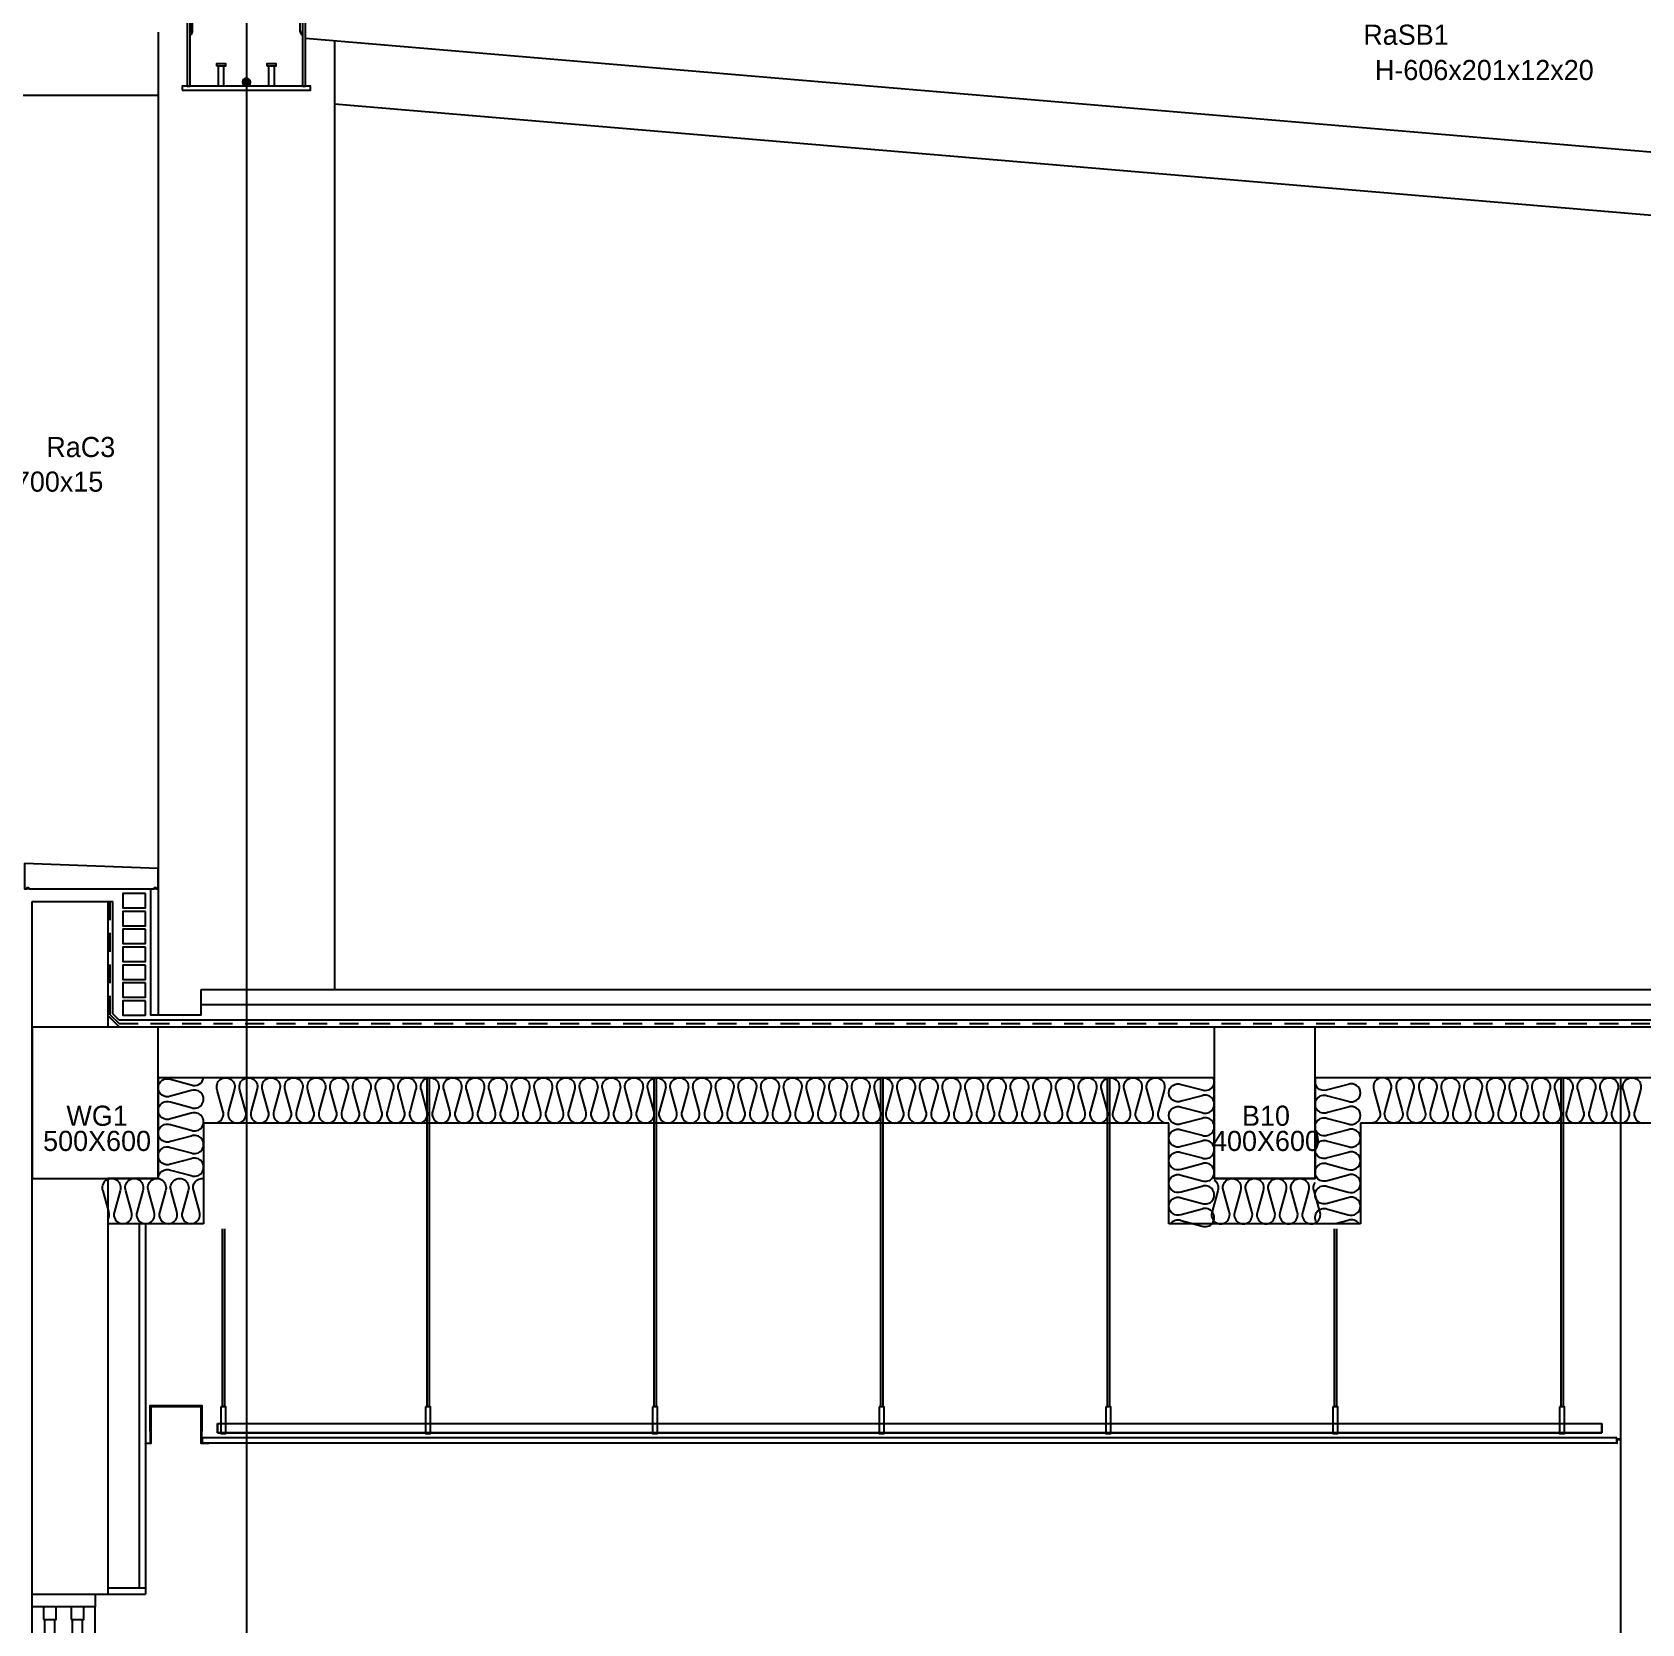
# Model space of a CAD drawing. Header units: millimetres. Extents: x 367092 to 767578, y 396038 to 811791.
# Drawn here: x 407076 to 413463, y 445283 to 451601 of the extents above; entities that cross this region are included whole.
import ezdxf
from ezdxf.enums import TextEntityAlignment as Align

# ---------------------------------------------------------------- set-up
doc = ezdxf.new("R2010")
doc.units = ezdxf.units.MM
doc.header["$LTSCALE"] = 100
doc.header["$MEASUREMENT"] = 0
doc.header["$PDSIZE"] = -10
for name, pattern in [('CENTER', [2, 1.25, -0.25, 0.25, -0.25]), ('HID', [2.5, 1.5, -1]), ('HIDDEN', [9.525, 6.35, -3.175])]:
    doc.linetypes.add(name, pattern=pattern)
doc.layers.get('0').update_dxf_attribs({"linetype": 'CONTINUOUS'})
doc.layers.get('Defpoints').update_dxf_attribs({"color": 171, "linetype": 'CONTINUOUS'})
for name, color, linetype in [('BOLT', 8, 'CONTINUOUS'), ('cen', 14, 'CONTINUOUS'), ('CEN(ST)', 1, 'CENTER'), ('CON', 2, 'CONTINUOUS'), ('ELE-1', 2, 'CONTINUOUS'), ('ELE-6', 8, 'CONTINUOUS'), ('ELE4', 4, 'CONTINUOUS'), ('FIN', 8, 'CONTINUOUS'), ('FIN-2', 251, 'CONTINUOUS'), ('HF', 3, 'CONTINUOUS'), ('INS', 9, 'BATTING'), ('plate', 8, 'CONTINUOUS'), ('R', 3, 'CONTINUOUS'), ('SASAC 도면번호', 6, 'CONTINUOUS'), ('STL', 3, 'CONTINUOUS'), ('STUD', 6, 'CONTINUOUS'), ('W', 7, 'CONTINUOUS'), ('WAL', 3, 'CONTINUOUS'), ('WALL-석고보드', 7, 'CONTINUOUS'), ('WIN', 4, 'CONTINUOUS'), ('WIN-G', 252, 'CONTINUOUS'), ('wire-meshes', 1, 'CONTINUOUS'), ('돌', 7, 'CONTINUOUS'), ('방수', 8, 'HIDDEN')]:
    doc.layers.add(name, color=color, linetype=linetype)
doc.styles.add('CGS', font='cgse', dxfattribs={"bigfont": 'cgs'})
doc.styles.add('나눔바른고딕', font='NanumBarunGothic.ttf')
doc.linetypes.add('BATTING', pattern='A,0.0001,-0.1,[134,ltypeshp.shx,S=0.1,R=0,X=-0.1,Y=0],-0.2,[134,ltypeshp.shx,S=0.1,R=180,X=0.1,Y=0],-0.1', length=0.4001)
doc.linetypes.add('X_LINE-ORI', pattern='A,3.5,-0.5,["X",Standard,S=0.5,R=0,X=-0.175,Y=-0.25],-0.5', length=4.5)

# ---------------------------------------------------------------- blocks, each defined once
blk = doc.blocks.new('A$Cc125c439')
at = {"layer": 'WIN'}
for points in [[(0, 1200), (0, 1150), (250, 1150), (250, 1200), (0, 1200)], [(0, 50), (0, 1150)], [(250, 50), (250, 1150)], [(0, 50), (0, 0), (250, 0), (250, 50), (0, 50)]]:
    blk.add_lwpolyline(points, dxfattribs=at)
for points in [[(95, 1100), (45, 1100), (45, 1150), (95, 1150)], [(205, 1100), (155, 1100), (155, 1150), (205, 1150)], [(95, 50), (45, 50), (45, 100), (95, 100)], [(205, 50), (155, 50), (155, 100), (205, 100)]]:
    blk.add_lwpolyline(points, close=True, dxfattribs=at)
at = {"layer": 'WIN-G'}
for points in [[(50, 100), (50, 1100)], [(90, 100), (90, 1100)], [(160, 100), (160, 1100)], [(200, 100), (200, 1100)]]:
    blk.add_lwpolyline(points, dxfattribs=at)
blk = doc.blocks.new('SB16')
at = {"layer": 'STUD'}
for p, q in [((-8, 0), (-8, 70)), ((8, 0), (8, 70))]:
    blk.add_line(p, q, dxfattribs=at)
blk.add_lwpolyline([(-14.5, 70), (-14.5, 80), (14.5, 80), (14.5, 70)], close=True, dxfattribs=at)
blk = doc.blocks.new('*U380')
for p, q in [((-135, 0), (-335, 0)), ((-335, 0), (-335, -12)), ((-135, -12), (-135, 0)), ((335, 0), (135, 0)), ((135, 0), (135, -12)), ((335, -12), (335, 0)), ((-335, -12), (-135, -12)), ((135, -12), (335, -12))]:
    blk.add_line(p, q)
at = {"linetype": 'ByBlock'}
for points in [[(-235, -785), (-223, -785), (-223, -12), (-235, -12)], [(223, -785), (235, -785), (235, -12), (223, -12)]]:
    blk.add_lwpolyline(points, close=True, dxfattribs=at)
blk.add_lwpolyline([(-255, -800), (255, -800), (255, -785), (-255, -785)], close=True)
at = {"layer": 'Defpoints'}
blk.add_point((0, 0), dxfattribs=at)
blk = doc.blocks.new('*U383')
at = {"layer": 'BOLT'}
for p, q in [((-20, 0), (20, 0)), ((-20, 0), (-20, -4.5)), ((-17, 15), (17, 15)), ((20, 0), (20, -4.5)), ((-20, -4.5), (20, -4.5)), ((-18, -18.8), (-18, -6.2)), ((-13.5, -4.5), (13.5, -4.5)), ((-13.5, -20.5), (13.5, -20.5)), ((-10, -20.5), (-10, -31.2)), ((-10, -31.2), (-8, -33.2)), ((-10, -31.2), (10, -31.2)), ((-9, -18.8), (-9, -6.2)), ((-8, -33.2), (8, -33.2)), ((10, -31.2), (8, -33.2)), ((9, -18.8), (9, -6.2)), ((10, -20.5), (10, -31.2)), ((18, -18.8), (18, -6.2))]:
    blk.add_line(p, q, dxfattribs=at)
at = {"layer": 'BOLT', "linetype": 'HIDDEN'}
for p, q in [((-10, 15), (-10, 0)), ((10, 15), (10, 0))]:
    blk.add_line(p, q, dxfattribs=at)
at = {"layer": 'BOLT'}
for centre, radius, start, end in [((0, 10.3), 17.6, 15.51871, 164.48129), ((-13.5, -11.2), 6.71, 47.89655, 132.10345), ((-13.5, -13.8), 6.71, 227.89655, 312.10345), ((0, -28.7), 24.2, 68.21321, 111.78679), ((0, 3.7), 24.2, 248.21321, 291.78679), ((13.5, -11.2), 6.71, 47.89655, 132.10345), ((13.5, -13.8), 6.71, 227.89655, 312.10345)]:
    blk.add_arc(centre, radius, start, end, dxfattribs=at)
at = {"layer": 'cen'}
blk.add_line((0, 32.8), (0, -38.3), dxfattribs=at)
blk = doc.blocks.new('W')
at = {"layer": 'W'}
h = blk.add_hatch(color=256, dxfattribs=at)
h.dxf.hatch_style = 1
edge = h.paths.add_edge_path()
edge.add_line((0, 0), (0, 7.5))
edge.add_arc((0, 0), 7.5, 90, 180)
edge.add_line((-7.5, 0), (0, 0))
blk.add_lwpolyline([(0, 0), (0, 7.5, 0.414214), (-7.5, 0)], format="xyb", close=True, dxfattribs=at)
blk = doc.blocks.new('*U382')
at = {"layer": 'STUD', "color": 0, "linetype": 'ByBlock'}
for p, q in [((0, 11), (-80, 11)), ((0, -11), (-80, -11))]:
    blk.add_line(p, q, dxfattribs=at)
blk.add_lwpolyline([(-80, -17.5), (-90, -17.5), (-90, 17.5), (-80, 17.5)], close=True, dxfattribs=at)
blk = doc.blocks.new('R')
at = {"layer": 'R', "const_width": 15}
blk.add_lwpolyline([(-7.5, -15, 1), (7.5, -15, 1)], format="xyb", close=True, dxfattribs=at)
at = {"layer": 'R'}
blk.add_circle((0, -15), 15, dxfattribs=at)
blk = doc.blocks.new('*U381')
at = {"layer": 'plate'}
h = blk.add_hatch(color=256, dxfattribs=at)
h.dxf.hatch_style = 1
edge = h.paths.add_edge_path()
edge.add_line((-223, -575), (-223, -582.5))
edge.add_arc((-232.1, -566.8), 18.2, 300.24012, 362.53896)
edge.add_arc((-224.6, -564.4), 10.7, 278.68434, 351.31566, ccw=False)
h = blk.add_hatch(color=256, dxfattribs=at)
h.dxf.hatch_style = 1
edge = h.paths.add_edge_path()
edge.add_line((223, -575), (223, -582.5))
edge.add_arc((232.1, -566.8), 18.2, 177.46104, 239.75988, ccw=False)
edge.add_arc((224.6, -564.4), 10.7, 188.68434, 261.31566)
at = {"layer": 'Defpoints'}
for p in [(0, 0), (-235, -20), (235, -20), (0, -785), (0, -800)]:
    blk.add_point(p, dxfattribs=at)
at = {"layer": 'plate'}
for p, q in [((223, -12), (-223, -12)), ((223, -12), (-223, -12)), ((223, -12), (-223, -12)), ((223, -16), (-223, -16)), ((223, -16), (-223, -16)), ((223, -16), (-223, -16)), ((223, -62), (-223, -62)), ((223, -62), (-223, -62)), ((223, -62), (-223, -62)), ((203, -425), (-203, -425)), ((-203, -500), (-203, -425)), ((203, -425), (203, -500)), ((203, -494), (-203, -494)), ((203, -500), (-203, -500))]:
    blk.add_line(p, q, dxfattribs=at)
for points in [[(-205, -509), (-157, -509, 0.414214), (-148, -500), (-223, -500), (-223, -575, 0.414214), (-214, -566), (-214, -518, -0.414214)], [(205, -509), (157, -509, -0.414214), (148, -500), (223, -500), (223, -575, -0.414214), (214, -566), (214, -518, 0.414214)], [(-223, -575), (-223, -582.5, 0.278729), (-214, -566, -0.327968)], [(223, -575), (223, -582.5, -0.278729), (214, -566, 0.327968)]]:
    blk.add_lwpolyline(points, format="xyb", close=True, dxfattribs=at)
at = {"layer": 'BOLT', "xscale": -1, "rotation": 180}
blk.add_blockref('*U383', (-183, -494), dxfattribs=at)
at = {"layer": 'BOLT', "rotation": 180}
blk.add_blockref('*U383', (183, -494), dxfattribs=at)
at = {"layer": 'plate', "xscale": -1}
blk.add_blockref('W', (-223, -500), dxfattribs=at)
at = {"layer": 'plate'}
blk.add_blockref('W', (223, -500), dxfattribs=at)
at = {"layer": 'plate', "rotation": 270}
for p in [(-100, -785), (100, -785)]:
    blk.add_blockref('*U382', p, dxfattribs=at)
at = {"layer": 'plate', "xscale": -1.066666666666665, "yscale": 1.066666666666665, "zscale": 1.066666666666665, "rotation": 180}
blk.add_blockref('R', (0, -785), dxfattribs=at)
blk = doc.blocks.new('RaHG12-SEC')
blk.add_blockref('*U381', (0, 0))
at = {"layer": 'HF'}
blk.add_blockref('*U380', (0, 0), dxfattribs=at)
at = {"layer": 'STUD'}
for p in [(-265, 0), (-205, 0), (205, 0), (265, 0)]:
    blk.add_blockref('SB16', p, dxfattribs=at)
at = {"layer": 'Defpoints', "style": '나눔바른고딕'}
blk.add_text('RaHG12', height=60, dxfattribs=at).set_placement((13.1, -293.5), align=Align.MIDDLE_CENTER)
at = {"layer": 'Defpoints', "style": '나눔바른고딕', "width": 0.6}
blk.add_text('BHF-800x470x12x12', height=60, dxfattribs=at).set_placement((-1.5, -431.9), align=Align.BOTTOM_CENTER)

msp = doc.modelspace()

# ---------------------------------------------------------------- linework, layer by layer
at = {"layer": 'CEN(ST)', "ltscale": 1000}
msp.add_line((407925.8, 499911.1), (407925.8, 418443.5), dxfattribs=at)
at = {"layer": 'CON', "ltscale": 0.1}
msp.add_line((407075.8, 445401), (407075.8, 448151), dxfattribs=at)
at = {"layer": 'CON', "ltscale": 1000}
for points in [[(407375.8, 448151), (407375.8, 447651)], [(418752.8, 447651), (407375.8, 447651)], [(407075.8, 445401), (407375.8, 445401)]]:
    msp.add_lwpolyline(points, dxfattribs=at)
at = {"layer": 'CON', "ltscale": 10000}
for points in [[(411766.8, 447451), (407575.8, 447451), (407575.8, 447051), (407375.8, 447051), (407375.8, 445401)], [(412166.8, 447451), (412166.8, 447051), (411766.8, 447051), (411766.8, 447451)], [(416892.8, 447451), (412166.8, 447451)]]:
    msp.add_lwpolyline(points, dxfattribs=at)
at = {"layer": 'Defpoints'}
for points in [[(407575.8, 447651), (407075.8, 447651), (407075.8, 447051), (407575.8, 447051)], [(412166.8, 447651), (411766.8, 447651), (411766.8, 447051), (412166.8, 447051)]]:
    msp.add_lwpolyline(points, close=True, dxfattribs=at)
at = {"layer": 'ELE-1', "ltscale": 1000}
msp.add_line((407075.8, 448151), (407375.8, 448151), dxfattribs=at)
at = {"layer": 'ELE-6', "ltscale": 10000}
for p, q in [((407575.8, 451601), (407575.8, 447701)), ((408160.8, 451577.7), (416389.6, 450882.1)), ((408275.8, 451568), (408275.8, 447801)), ((411586.8, 447271), (407755.8, 447271)), ((407755.8, 447271), (407755.8, 446871)), ((411586.8, 446871), (411586.8, 447271)), ((416712.8, 447271), (412346.8, 447271)), ((412346.8, 447271), (412346.8, 446871)), ((407755.8, 446871), (407375.8, 446871)), ((412346.8, 446871), (411586.8, 446871))]:
    msp.add_line(p, q, dxfattribs=at)
for points in [[(407575.8, 447051, -0.524856), (407624.6, 447084.6), (407707, 447062.3, 1.449198), (407707, 447129.6), (407624.6, 447107.3, -0.524856), (407575.8, 447141, -0.524856), (407624.6, 447174.6), (407707, 447152.3, 1.449198), (407707, 447219.6), (407624.6, 447197.3, -0.524856), (407575.8, 447231, -0.524856), (407624.6, 447264.6), (407707, 447242.3, 1.449198), (407707, 447309.6), (407624.6, 447287.3, -0.524856), (407575.8, 447321, -0.524856), (407624.6, 447354.6), (407707, 447332.3, 1.449198), (407707, 447399.6), (407624.6, 447377.3, -0.524856), (407575.8, 447411, -0.524856), (407624.6, 447444.6), (407707, 447422.3, 0.481283), (407755.5, 447451, 0.481283)], [(407788.8, 447272.4, 0.070475), (407798.8, 447271, 0.524856), (407832.5, 447319.7), (407810.2, 447402.2, -1.449198), (407877.5, 447402.2), (407855.2, 447319.7, 0.524856), (407888.8, 447271, 0.524856), (407922.5, 447319.7), (407900.2, 447402.2, -1.449198), (407967.5, 447402.2), (407945.2, 447319.7, 0.524856), (407978.8, 447271, 0.524856), (408012.5, 447319.7), (407990.2, 447402.2, -1.449198), (408057.5, 447402.2), (408035.2, 447319.7, 0.524856), (408068.8, 447271, 0.524856), (408102.5, 447319.7), (408080.2, 447402.2, -1.449198), (408147.5, 447402.2), (408125.2, 447319.7, 0.524856), (408158.8, 447271, 0.524856), (408192.5, 447319.7), (408170.2, 447402.2, -1.449198), (408237.5, 447402.2), (408215.2, 447319.7, 0.524856), (408248.8, 447271, 0.524856), (408282.5, 447319.7), (408260.2, 447402.2, -1.449198), (408327.5, 447402.2), (408305.2, 447319.7, 0.524856), (408338.8, 447271, 0.524856), (408372.5, 447319.7), (408350.2, 447402.2, -1.449198), (408417.5, 447402.2), (408395.2, 447319.7, 0.524856), (408428.8, 447271, 0.524856), (408462.5, 447319.7), (408440.2, 447402.2, -1.449198), (408507.5, 447402.2), (408485.2, 447319.7, 0.524856), (408518.8, 447271, 0.524856), (408552.5, 447319.7), (408530.2, 447402.2, -1.449198), (408597.5, 447402.2), (408575.2, 447319.7, 0.524856), (408608.8, 447271, 0.524856), (408642.5, 447319.7), (408620.2, 447402.2, -1.449198), (408687.5, 447402.2), (408665.2, 447319.7, 0.524856), (408698.8, 447271, 0.524856), (408732.5, 447319.7), (408710.2, 447402.2, -1.449198), (408777.5, 447402.2), (408755.2, 447319.7, 0.524856), (408788.8, 447271, 0.524856), (408822.5, 447319.7), (408800.2, 447402.2, -1.449198), (408867.5, 447402.2), (408845.2, 447319.7, 0.524856), (408878.8, 447271, 0.524856), (408912.5, 447319.7), (408890.2, 447402.2, -1.449198), (408957.5, 447402.2), (408935.2, 447319.7, 0.524856), (408968.8, 447271, 0.524856), (409002.5, 447319.7), (408980.2, 447402.2, -1.449198), (409047.5, 447402.2), (409025.2, 447319.7, 0.524856), (409058.8, 447271, 0.524856), (409092.5, 447319.7), (409070.2, 447402.2, -1.449198), (409137.5, 447402.2), (409115.2, 447319.7, 0.524856), (409148.8, 447271, 0.524856), (409182.5, 447319.7), (409160.2, 447402.2, -1.449198), (409227.5, 447402.2), (409205.2, 447319.7, 0.524856), (409238.8, 447271, 0.524856), (409272.5, 447319.7), (409250.2, 447402.2, -1.449198), (409317.5, 447402.2), (409295.2, 447319.7, 0.524856), (409328.8, 447271, 0.524856), (409362.5, 447319.7), (409340.2, 447402.2, -1.449198), (409407.5, 447402.2), (409385.2, 447319.7, 0.524856), (409418.8, 447271, 0.524856), (409452.5, 447319.7), (409430.2, 447402.2, -1.449198), (409497.5, 447402.2), (409475.2, 447319.7, 0.524856), (409508.8, 447271, 0.524856), (409542.5, 447319.7), (409520.2, 447402.2, -1.449198), (409587.5, 447402.2), (409565.2, 447319.7, 0.524856), (409598.8, 447271, 0.524856), (409632.5, 447319.7), (409610.2, 447402.2, -1.449198), (409677.5, 447402.2), (409655.2, 447319.7, 0.524856), (409688.8, 447271, 0.524856), (409722.5, 447319.7), (409700.2, 447402.2, -1.449198), (409767.5, 447402.2), (409745.2, 447319.7, 0.524856), (409778.8, 447271, 0.524856), (409812.5, 447319.7), (409790.2, 447402.2, -1.449198), (409857.5, 447402.2), (409835.2, 447319.7, 0.524856), (409868.8, 447271, 0.524856), (409902.5, 447319.7), (409880.2, 447402.2, -1.449198), (409947.5, 447402.2), (409925.2, 447319.7, 0.524856), (409958.8, 447271, 0.524856), (409992.5, 447319.7), (409970.2, 447402.2, -1.449198), (410037.5, 447402.2), (410015.2, 447319.7, 0.524856), (410048.8, 447271, 0.524856), (410082.5, 447319.7), (410060.2, 447402.2, -1.449198), (410127.5, 447402.2), (410105.2, 447319.7, 0.524856), (410138.8, 447271, 0.524856), (410172.5, 447319.7), (410150.2, 447402.2, -1.449198), (410217.5, 447402.2), (410195.2, 447319.7, 0.524856), (410228.8, 447271, 0.524856), (410262.5, 447319.7), (410240.2, 447402.2, -1.449198), (410307.5, 447402.2), (410285.2, 447319.7, 0.524856), (410318.8, 447271, 0.524856), (410352.5, 447319.7), (410330.2, 447402.2, -1.449198), (410397.5, 447402.2), (410375.2, 447319.7, 0.524856), (410408.8, 447271, 0.524856), (410442.5, 447319.7), (410420.2, 447402.2, -1.449198), (410487.5, 447402.2), (410465.2, 447319.7, 0.524856), (410498.8, 447271, 0.524856), (410532.5, 447319.7), (410510.2, 447402.2, -1.449198), (410577.5, 447402.2), (410555.2, 447319.7, 0.524856), (410588.8, 447271, 0.524856), (410622.5, 447319.7), (410600.2, 447402.2, -1.449198), (410667.5, 447402.2), (410645.2, 447319.7, 0.524856), (410678.8, 447271, 0.524856), (410712.5, 447319.7), (410690.2, 447402.2, -1.449198), (410757.5, 447402.2), (410735.2, 447319.7, 0.524856), (410768.8, 447271, 0.524856), (410802.5, 447319.7), (410780.2, 447402.2, -1.449198), (410847.5, 447402.2), (410825.2, 447319.7, 0.524856), (410858.8, 447271, 0.524856), (410892.5, 447319.7), (410870.2, 447402.2, -1.449198), (410937.5, 447402.2), (410915.2, 447319.7, 0.524856), (410948.8, 447271, 0.524856), (410982.5, 447319.7), (410960.2, 447402.2, -1.449198), (411027.5, 447402.2), (411005.2, 447319.7, 0.524856), (411038.8, 447271, 0.524856), (411072.5, 447319.7), (411050.2, 447402.2, -1.449198), (411117.5, 447402.2), (411095.2, 447319.7, 0.524856), (411128.8, 447271, 0.524856), (411162.5, 447319.7), (411140.2, 447402.2, -1.449198), (411207.5, 447402.2), (411185.2, 447319.7, 0.524856), (411218.8, 447271, 0.524856), (411252.5, 447319.7), (411230.2, 447402.2, -1.449198), (411297.5, 447402.2), (411275.2, 447319.7, 0.524856), (411308.8, 447271, 0.524856), (411342.5, 447319.7), (411320.2, 447402.2, -0.524937), (411353.8, 447451, -0.524856), (411387.5, 447402.2), (411365.2, 447319.7, 1.449198), (411432.5, 447319.7), (411410.2, 447402.2, -0.524856), (411443.8, 447451, -0.524856), (411477.5, 447402.2), (411455.2, 447319.7, 1.449198), (411522.5, 447319.7), (411500.2, 447402.2, -0.524856), (411533.8, 447451, -0.524856), (411567.5, 447402.2), (411545.2, 447319.7, 0.560971), (411582.8, 447271.2)], [(411592.9, 446871, -0.349354), (411635.6, 446884.6), (411718.1, 446862.3, 1.449198), (411718.1, 446929.6), (411635.6, 446907.3, -0.524856), (411586.8, 446941, -0.524856), (411635.6, 446974.6), (411718.1, 446952.3, 1.449198), (411718.1, 447019.6), (411635.6, 446997.3, -0.524856), (411586.8, 447031, -0.524856), (411635.6, 447064.6), (411718.1, 447042.3, 1.449198), (411718.1, 447109.6), (411635.6, 447087.3, -0.524856), (411586.8, 447121, -0.524856), (411635.6, 447154.6), (411718.1, 447132.3, 1.449198), (411718.1, 447199.6), (411635.6, 447177.3, -0.524856), (411586.8, 447211, -0.524856), (411635.6, 447244.6), (411718.1, 447222.3, 1.449198), (411718.1, 447289.6), (411635.6, 447267.3, -0.524856), (411586.8, 447301, -0.524856), (411635.6, 447334.6), (411718.1, 447312.3, 1.449198), (411718.1, 447379.6), (411635.6, 447357.3, -0.524856), (411586.8, 447391, -0.524856), (411635.6, 447424.6), (411718.1, 447402.3, 0.670755), (411763.6, 447451)], [(412176.9, 446871, -0.800891), (412215.6, 446929.6), (412298.1, 446907.3, 0.524856), (412346.8, 446941, 0.524856), (412298.1, 446974.6), (412215.6, 446952.3, -1.449198), (412215.6, 447019.6), (412298.1, 446997.3, 0.524856), (412346.8, 447031, 0.524856), (412298.1, 447064.6), (412215.6, 447042.3, -1.449198), (412215.6, 447109.6), (412298.1, 447087.3, 0.524856), (412346.8, 447121, 0.524856), (412298.1, 447154.6), (412215.6, 447132.3, -1.449198), (412215.6, 447199.6), (412298.1, 447177.3, 0.524856), (412346.8, 447211, 0.524856), (412298.1, 447244.6), (412215.6, 447222.3, -1.449198), (412215.6, 447289.6), (412298.1, 447267.3, 0.524856), (412346.8, 447301, 0.524856), (412298.1, 447334.6), (412215.6, 447312.3, -1.449198), (412215.6, 447379.6), (412298.1, 447357.3, 0.524856), (412346.8, 447391, 0.524856), (412298.1, 447424.6), (412215.6, 447402.3, -0.670755), (412170.1, 447451)], [(412613.8, 447451, 0.524856), (412580.2, 447402.2), (412602.5, 447319.7, -1.449198), (412535.2, 447319.7), (412557.5, 447402.2, 0.524856), (412523.8, 447451, 0.524856), (412490.2, 447402.2), (412512.5, 447319.7, -1.449198), (412445.2, 447319.7), (412467.5, 447402.2, 0.524856), (412433.8, 447451, 0.524856), (412400.2, 447402.2), (412422.5, 447319.7, -0.560971), (412384.8, 447271.2, -0.560971)], [(412613.8, 447451, -0.524933), (412647.5, 447402.2), (412625.2, 447319.7, 0.524856), (412658.8, 447271, 0.524856), (412692.5, 447319.7), (412670.2, 447402.2, -1.449198), (412737.5, 447402.2), (412715.2, 447319.7, 0.524856), (412748.8, 447271, 0.524856), (412782.5, 447319.7), (412760.2, 447402.2, -1.449198), (412827.5, 447402.2), (412805.2, 447319.7, 0.524856), (412838.8, 447271, 0.524856), (412872.5, 447319.7), (412850.2, 447402.2, -1.449198), (412917.5, 447402.2), (412895.2, 447319.7, 0.524856), (412928.8, 447271, 0.524856), (412962.5, 447319.7), (412940.2, 447402.2, -1.449198), (413007.5, 447402.2), (412985.2, 447319.7, 0.524856), (413018.8, 447271, 0.524856), (413052.5, 447319.7), (413030.2, 447402.2, -1.449198), (413097.5, 447402.2), (413075.2, 447319.7, 0.524856), (413108.8, 447271, 0.524856), (413142.5, 447319.7), (413120.2, 447402.2, -1.449198), (413187.5, 447402.2), (413165.2, 447319.7, 0.524856), (413198.8, 447271, 0.524856), (413232.5, 447319.7), (413210.2, 447402.2, -1.449198), (413277.5, 447402.2), (413255.2, 447319.7, 0.524856), (413288.8, 447271, 0.524856), (413322.5, 447319.7), (413300.2, 447402.2, -1.449198), (413367.5, 447402.2), (413345.2, 447319.7, 0.524856), (413378.8, 447271, 0.524856), (413412.5, 447319.7), (413390.2, 447402.2, -1.449198), (413457.5, 447402.2), (413435.2, 447319.7, 0.524856), (413468.8, 447271, 0.524856)], [(407375.8, 446887.1, 0.241643), (407379.5, 446919.7), (407357.1, 447002.2, -1.449198), (407424.5, 447002.2), (407402.1, 446919.7, 0.524856), (407435.8, 446871, 0.524856), (407469.5, 446919.7), (407447.1, 447002.2, -1.449198), (407514.5, 447002.2), (407492.1, 446919.7, 0.524856), (407525.8, 446871, 0.524856), (407559.5, 446919.7), (407537.1, 447002.2, -1.449198), (407604.5, 447002.2), (407582.1, 446919.7, 0.524856), (407615.8, 446871, 0.524856), (407649.5, 446919.7), (407627.1, 447002.2, -1.449198), (407694.5, 447002.2), (407672.1, 446919.7, 0.524856), (407705.8, 446871, 0.524856), (407739.5, 446919.7), (407717.1, 447002.2, -0.570208), (407755.8, 447050.6)], [(411766.8, 447044.9, -0.349354), (411780.5, 447002.2), (411758.2, 446919.7, 1.449198), (411825.5, 446919.7), (411803.2, 447002.2, -0.524856), (411836.8, 447051, -0.524856), (411870.5, 447002.2), (411848.2, 446919.7, 1.449198), (411915.5, 446919.7), (411893.2, 447002.2, -0.524856), (411926.8, 447051, -0.524856), (411960.5, 447002.2), (411938.2, 446919.7, 1.449198), (412005.5, 446919.7), (411983.2, 447002.2, -0.524856), (412016.8, 447051, -0.524856), (412050.5, 447002.2), (412028.2, 446919.7, 1.449198), (412095.5, 446919.7), (412073.2, 447002.2, -0.524856), (412106.8, 447051, -0.524856), (412140.5, 447002.2), (412118.2, 446919.7, 1.449198), (412185.5, 446919.7), (412163.2, 447002.2, -0.241643), (412166.8, 447034.9)], [(412340.8, 446871, 0.349354), (412298.1, 446884.6), (412247.6, 446871)]]:
    msp.add_lwpolyline(points, format="xyb", dxfattribs=at)
at = {"layer": 'ELE4'}
msp.add_lwpolyline([(407747.8, 446049.6), (407750.8, 446049.6), (407750.8, 446148.6), (407542.4, 446148.6), (407542.4, 446049.6), (407545.4, 446049.6), (407545.4, 446145.6), (407747.8, 446145.6), (407747.8, 446049.6)], dxfattribs=at)
at = {"layer": 'FIN'}
for p, q in [((407545.8, 448201), (407545.8, 447801)), ((407745.8, 447801), (418382.8, 447801))]:
    msp.add_line(p, q, dxfattribs=at)
at = {"layer": 'FIN', "ltscale": 0.5}
for points in [[(396875.8, 451351), (407575.8, 451351)], [(408275.8, 451317.1), (416274.5, 450640.9)]]:
    msp.add_lwpolyline(points, dxfattribs=at)
at = {"layer": 'FIN'}
msp.add_lwpolyline([(407545.8, 448201), (407545.8, 447701), (407745.8, 447701), (407745.8, 447801)], dxfattribs=at)
at = {"layer": 'FIN-2'}
for p, q in [((408642.3, 447451), (408642.3, 446144)), ((408651.3, 447451), (408651.3, 446144)), ((409542.3, 447451), (409542.3, 446144)), ((409551.3, 447451), (409551.3, 446144)), ((410442.3, 447451), (410442.3, 446144)), ((410451.3, 447451), (410451.3, 446144)), ((411342.3, 447451), (411342.3, 446144)), ((411351.3, 447451), (411351.3, 446144)), ((413142.3, 447451), (413142.3, 446144)), ((413151.3, 447451), (413151.3, 446144)), ((407829.3, 446851), (407829.3, 446144)), ((407838.3, 446851), (407838.3, 446144)), ((412242.3, 446851), (412242.3, 446144)), ((412251.3, 446851), (412251.3, 446144)), ((407811.6, 446041), (407811.6, 446079)), ((407811.6, 446079), (413304.8, 446079)), ((407811.6, 446079), (407811.6, 446041)), ((407811.6, 446041), (407811.6, 446079)), ((407811.6, 446079), (407811.6, 446041)), ((407811.6, 446077.8), (413304.8, 446077.8)), ((407811.6, 446042.2), (413304.8, 446042.2)), ((413304.8, 446041), (413304.8, 446079)), ((413304.8, 446079), (413304.8, 446041)), ((413304.8, 446041), (413304.8, 446079)), ((413304.8, 446079), (413304.8, 446041)), ((413364.8, 446021), (407751.6, 446021)), ((407751.6, 446001), (407751.6, 446021)), ((413364.8, 446001), (407751.6, 446001)), ((407811.6, 446041), (413304.8, 446041)), ((413364.8, 446001), (413364.8, 446021))]:
    msp.add_line(p, q, dxfattribs=at)
for points in [[(407823.8, 446144), (407823.8, 446039), (407843.8, 446039), (407843.8, 446144), (407823.8, 446144)], [(408636.8, 446144), (408636.8, 446039), (408656.8, 446039), (408656.8, 446144), (408636.8, 446144)], [(409536.8, 446144), (409536.8, 446039), (409556.8, 446039), (409556.8, 446144), (409536.8, 446144)], [(410436.8, 446144), (410436.8, 446039), (410456.8, 446039), (410456.8, 446144), (410436.8, 446144)], [(411336.8, 446144), (411336.8, 446039), (411356.8, 446039), (411356.8, 446144), (411336.8, 446144)], [(412236.8, 446144), (412236.8, 446039), (412256.8, 446039), (412256.8, 446144), (412236.8, 446144)], [(413136.8, 446144), (413136.8, 446039), (413156.8, 446039), (413156.8, 446144), (413136.8, 446144)], [(413366, 446014.8), (413379.8, 446014.8), (413379.8, 446016), (413364.8, 446016), (413364.8, 446001), (413366, 446001), (413366, 446014.8)]]:
    msp.add_lwpolyline(points, dxfattribs=at)
at = {"layer": 'INS', "ltscale": 1000}
for p, q in [((407375.8, 448151), (407395.8, 448151)), ((407395.8, 447705.1), (407395.8, 448151)), ((407419.9, 447681), (407395.8, 447705.1)), ((407419.9, 447681), (418708.7, 447681))]:
    msp.add_line(p, q, dxfattribs=at)
at = {"layer": 'STL'}
for points in [[(407546.6, 446144.4), (407546.6, 445998.6), (407525.8, 445998.6), (407525.8, 445999.8), (407545.4, 445999.8), (407545.4, 446145.6), (407747.8, 446145.6), (407747.8, 445999.8), (407774.6, 445999.8)], [(407770.8, 445999.8), (407770.8, 446001), (407775.8, 446001), (407775.8, 445998.6), (407746.6, 445998.6), (407746.6, 446144.4), (407546.6, 446144.4)]]:
    msp.add_lwpolyline(points, dxfattribs=at)
at = {"layer": 'WAL'}
for points in [[(407525.8, 448182.3), (407435.8, 448182.3), (407435.8, 448125.3), (407525.8, 448125.3)], [(407525.8, 448111.3), (407435.8, 448111.3), (407435.8, 448054.3), (407525.8, 448054.3)], [(407525.8, 448040.3), (407435.8, 448040.3), (407435.8, 447983.3), (407525.8, 447983.3)], [(407525.8, 447969.3), (407435.8, 447969.3), (407435.8, 447912.3), (407525.8, 447912.3)], [(407525.8, 447898.3), (407435.8, 447898.3), (407435.8, 447841.3), (407525.8, 447841.3)], [(407525.8, 447827.3), (407435.8, 447827.3), (407435.8, 447770.3), (407525.8, 447770.3)], [(407525.8, 447756.3), (407435.8, 447756.3), (407435.8, 447699.3), (407525.8, 447699.3)]]:
    msp.add_lwpolyline(points, close=True, dxfattribs=at)
at = {"layer": 'WALL-석고보드', "ltscale": 0.1}
msp.add_lwpolyline([(413379.8, 443001), (413379.8, 447451)], dxfattribs=at)
at = {"layer": 'WALL-석고보드', "ltscale": 1000}
for points in [[(407500.8, 446871), (407500.8, 445426)], [(407525.8, 446871), (407525.8, 445401)], [(407375.8, 445426), (407525.8, 445426)], [(407375.8, 445401), (407525.8, 445401)]]:
    msp.add_lwpolyline(points, dxfattribs=at)
at = {"layer": 'wire-meshes', "linetype": 'X_LINE-ORI', "ltscale": 0.4}
msp.add_lwpolyline([(407745.8, 447741), (418382.8, 447741)], dxfattribs=at)
at = {"layer": '돌'}
msp.add_lwpolyline([(407060.8, 448201), (407560.8, 448201), (407560.8, 448206), (407565.8, 448206), (407565.8, 448201), (407575.8, 448201), (407575.8, 448281), (407045.8, 448301), (407045.8, 448201), (407055.8, 448201), (407055.8, 448206), (407060.8, 448206), (407060.8, 448201)], dxfattribs=at)
at = {"layer": '방수', "linetype": 'HID', "ltscale": 0.5}
for p, q in [((407422.9, 447651), (407375.8, 447698)), ((407385.8, 447701), (407420.8, 447666)), ((407420.8, 447666), (418707.8, 447666))]:
    msp.add_line(p, q, dxfattribs=at)
msp.add_lwpolyline([(407385.8, 447701), (407385.8, 448151)], dxfattribs=at)

# ---------------------------------------------------------------- block references
at = {"ltscale": 1000, "xscale": -1}
msp.add_blockref('A$Cc125c439', (407325.8, 444201), dxfattribs=at)
at = {"layer": 'SASAC 도면번호'}
msp.add_blockref('RaHG12-SEC', (407925.8, 452171.4), dxfattribs=at)

# ---------------------------------------------------------------- texts
at = {"layer": 'Defpoints', "style": 'CGS'}
for s, p in [('RaSB1', (412527.6, 451526.9)), ('H-606x201x12x20', (412838.3, 451386.8)), ('RaC3', (407268.6, 449890.4)), ('ㅁ-700x700x15', (407013.8, 449753.1)), ('WG1', (407333.3, 447236.1)), ('B10', (411971.9, 447236.1)), ('500X600', (407333.3, 447136.1)), ('400X600', (411971.9, 447136.1))]:
    msp.add_text(s, height=80, dxfattribs=at).set_placement(p, align=Align.BOTTOM_CENTER)

doc.saveas('drawing.dxf')
